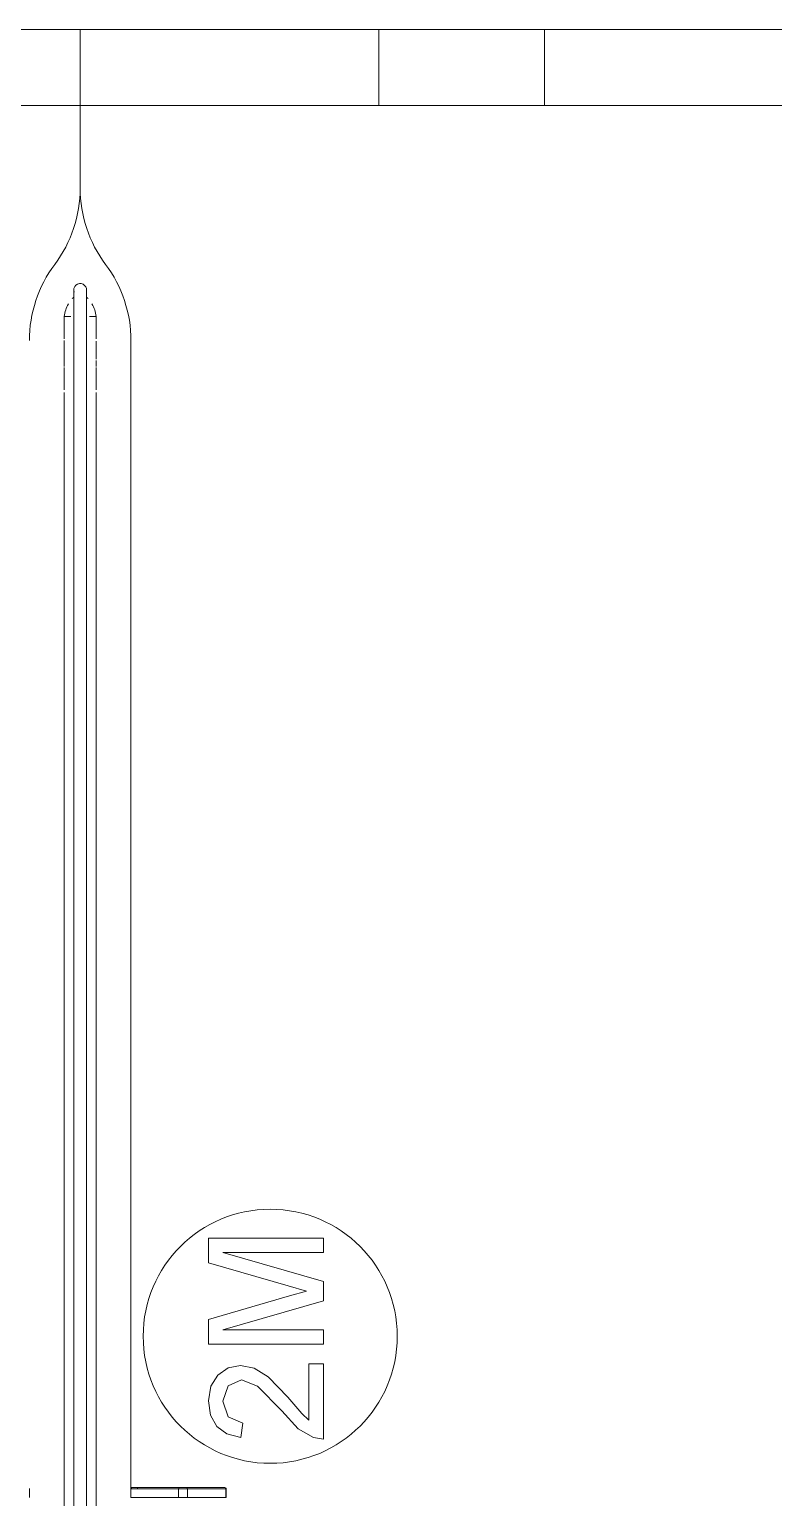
# Model space of a CAD drawing. Header units: millimetres. Extents: x 79795 to 317870, y -36033 to 97293.
# Drawn here: x 186261 to 186847, y 33054 to 34209 of the extents above; entities that cross this region are included whole.
import ezdxf

# ---------------------------------------------------------------- set-up
doc = ezdxf.new("R2010")
doc.units = ezdxf.units.MM
doc.header["$MEASUREMENT"] = 0
doc.layers.add('I-FURN', color=8, linetype='CONTINUOUS', lineweight=9)

msp = doc.modelspace()

# ---------------------------------------------------------------- linework, layer by layer
at = {"layer": 'I-FURN'}
for p, q in [((186300.9, 34209.3), (185500.9, 34209.3)), ((185500.9, 34209.3), (186300.9, 34209.3)), ((187060.9, 34209.3), (185540.9, 34209.3)), ((186065.9, 34209.3), (186535.9, 34209.3)), ((186300.9, 34084.3), (186300.9, 34209.3)), ((186300.9, 34209.3), (186300.9, 34084.3)), ((187100.9, 34209.3), (186300.9, 34209.3)), ((186300.9, 34209.3), (186300.9, 34084.3)), ((186300.9, 34084.3), (186300.9, 34209.3)), ((186300.9, 34209.3), (187100.9, 34209.3)), ((186535.9, 34209.3), (186666.3, 34209.3)), ((186535.9, 34149.3), (186535.9, 34209.3)), ((186535.9, 34149.3), (186535.9, 34209.3)), ((186666.3, 34209.3), (187100.9, 34209.3)), ((186666.3, 34149.3), (186666.3, 34209.3)), ((186666.3, 34149.3), (186666.3, 34209.3)), ((185540.9, 34149.3), (187060.9, 34149.3)), ((186535.9, 34149.3), (186065.9, 34149.3)), ((186666.3, 34149.3), (186535.9, 34149.3)), ((187100.9, 34149.3), (186666.3, 34149.3)), ((186295.9, 34004.3), (186295.9, 34004.3)), ((186295.9, 34004.3), (186295.9, 34004.1)), ((186295.9, 34004.1), (186295.9, 34003.7)), ((186295.9, 34003.7), (186295.9, 34003.3)), ((186295.9, 34003.3), (186295.9, 34002.7)), ((186295.9, 34002.7), (186295.9, 34002)), ((186295.9, 34002), (186295.9, 34001.2)), ((186305.9, 34004.2), (186305.9, 34004.3)), ((186305.9, 34004.3), (186305.9, 34004.3)), ((186305.9, 34004), (186305.9, 34004.2)), ((186305.9, 34003.6), (186305.9, 34004)), ((186305.9, 34003.1), (186305.9, 34003.6)), ((186305.9, 34002.5), (186305.9, 34003.1)), ((186305.9, 34001.8), (186305.9, 34002.5)), ((186305.9, 34000.9), (186305.9, 34001.8)), ((186295.9, 34001.2), (186295.9, 34000.2)), ((186295.9, 34000.2), (186295.9, 33999.1)), ((186295.9, 33999.1), (186295.9, 33997.9)), ((186295.9, 33997.9), (186295.9, 33996.6)), ((186295.9, 33996.6), (186295.9, 33995.2)), ((186295.9, 33995.2), (186295.9, 33993.6)), ((186295.9, 33993.6), (186295.9, 33992)), ((186295.9, 33992), (186295.9, 33990.2)), ((186295.9, 33990.2), (186295.9, 33988.3)), ((186305.9, 33999.9), (186305.9, 34000.9)), ((186305.9, 33998.8), (186305.9, 33999.9)), ((186305.9, 33997.6), (186305.9, 33998.8)), ((186305.9, 33996.2), (186305.9, 33997.6)), ((186305.9, 33994.8), (186305.9, 33996.2)), ((186305.9, 33993.2), (186305.9, 33994.8)), ((186305.9, 33991.5), (186305.9, 33993.2)), ((186305.9, 33989.7), (186305.9, 33991.5)), ((186293.6, 33983.4), (186288.4, 33983.4)), ((186288.4, 33965.8), (186288.4, 33983.4)), ((186288.4, 33977.8), (186288.4, 33978.8)), ((186295.9, 33988.3), (186295.9, 33986.3)), ((186295.9, 33986.3), (186295.9, 33984.2)), ((186295.9, 33984.2), (186295.9, 33982.1)), ((186295.9, 33982.1), (186295.9, 33979.8)), ((186295.9, 33979.8), (186295.9, 33977.4)), ((186305.9, 33987.8), (186305.9, 33989.7)), ((186305.9, 33985.8), (186305.9, 33987.8)), ((186305.9, 33983.7), (186305.9, 33985.8)), ((186305.9, 33981.5), (186305.9, 33983.7)), ((186305.9, 33979.2), (186305.9, 33981.5)), ((186305.9, 33976.8), (186305.9, 33979.2)), ((186313.4, 33983.4), (186308.2, 33983.4)), ((186313.4, 33983.4), (186313.4, 33965.8)), ((186313.4, 33978.8), (186313.4, 33977.8)), ((186295.9, 33977.4), (186295.9, 33975)), ((186295.9, 33975), (186295.9, 33972.4)), ((186295.9, 33972.4), (186295.9, 33969.8)), ((186295.9, 33969.8), (186295.9, 33967.1)), ((186295.9, 33967.1), (186295.9, 33964.4)), ((186305.9, 33974.3), (186305.9, 33976.8)), ((186305.9, 33971.7), (186305.9, 33974.3)), ((186305.9, 33969.1), (186305.9, 33971.7)), ((186305.9, 33966.4), (186305.9, 33969.1)), ((186288.4, 33948.7), (186288.4, 33964.5)), ((186295.9, 33964.4), (186295.9, 33961.6)), ((186295.9, 33961.6), (186295.9, 33958.7)), ((186295.9, 33958.7), (186295.9, 33955.7)), ((186295.9, 33955.7), (186295.9, 33952.7)), ((186305.9, 33963.6), (186305.9, 33966.4)), ((186305.9, 33960.8), (186305.9, 33963.6)), ((186305.9, 33957.9), (186305.9, 33960.8)), ((186305.9, 33954.9), (186305.9, 33957.9)), ((186313.4, 33964), (186313.4, 33949.7)), ((186340.9, 33964.3), (186340.9, 33060.6)), ((186340.9, 33060.6), (186340.9, 33964.3)), ((186288.4, 33943.9), (186288.4, 33948.8)), ((186295.9, 33952.7), (186295.9, 33949.7)), ((186295.9, 33949.7), (186295.9, 33946.6)), ((186295.9, 33946.6), (186295.9, 33943.5)), ((186305.9, 33951.9), (186305.9, 33954.9)), ((186305.9, 33948.9), (186305.9, 33951.9)), ((186305.9, 33945.8), (186305.9, 33948.9)), ((186305.9, 33942.6), (186305.9, 33945.8)), ((186313.4, 33948.8), (186313.4, 33943.9)), ((186288.4, 33925.5), (186288.4, 33943.2)), ((186295.9, 33943.5), (186295.9, 33940.3)), ((186295.9, 33940.3), (186295.9, 33937.2)), ((186295.9, 33937.2), (186295.9, 33934)), ((186295.9, 33934), (186295.9, 33930.8)), ((186305.9, 33939.5), (186305.9, 33942.6)), ((186305.9, 33936.3), (186305.9, 33939.5)), ((186305.9, 33933.1), (186305.9, 33936.3)), ((186305.9, 33929.9), (186305.9, 33933.1)), ((186313.4, 33943.2), (186313.4, 33925.5)), ((186288.4, 32885.2), (186288.4, 33923.4)), ((186295.9, 33930.8), (186295.9, 33927.5)), ((186295.9, 33927.5), (186295.9, 33924.3)), ((186295.9, 33924.3), (186295.9, 33923.4)), ((186295.9, 33923.4), (186295.9, 32885.2)), ((186305.9, 33926.7), (186305.9, 33929.9)), ((186305.9, 33923.4), (186305.9, 33926.7)), ((186305.9, 32885.2), (186305.9, 33923.4)), ((186313.4, 33923.4), (186313.4, 32885.2)), ((186492.3, 33257.8), (186401.9, 33257.8)), ((186401.9, 33257.8), (186401.9, 33238.4)), ((186492.3, 33246.5), (186492.3, 33257.8)), ((186492.3, 33223.8), (186413.2, 33246.5)), ((186413.2, 33246.5), (186492.3, 33246.5)), ((186401.9, 33238.4), (186464.6, 33220.2)), ((186464.6, 33220.2), (186479, 33216.2)), ((186479, 33216.2), (186465.7, 33212.4)), ((186492.3, 33208.5), (186492.3, 33223.8)), ((186465.7, 33212.4), (186401.9, 33193.9)), ((186413.2, 33185.8), (186492.3, 33208.5)), ((186401.9, 33193.9), (186401.9, 33174.5)), ((186492.3, 33185.8), (186413.2, 33185.8)), ((186492.3, 33174.5), (186492.3, 33185.8)), ((186401.9, 33174.5), (186492.3, 33174.5)), ((186481, 33158.9), (186481, 33114.6)), ((186492.3, 33158.9), (186481, 33158.9)), ((186492.3, 33099.6), (186492.3, 33158.9)), ((186409.2, 33150.1), (186403.7, 33141.3)), ((186417.3, 33155.7), (186409.2, 33150.1)), ((186427.1, 33157.5), (186417.3, 33155.7)), ((186437.9, 33155.5), (186427.1, 33157.5)), ((186448.9, 33148.8), (186437.9, 33155.5)), ((186464.4, 33132.7), (186448.9, 33148.8)), ((186403.7, 33141.3), (186401.9, 33129.9)), ((186413.2, 33129.6), (186417.5, 33141.6)), ((186417.5, 33141.6), (186427.8, 33146.2)), ((186427.8, 33146.2), (186440.6, 33141.4)), ((186440.6, 33141.4), (186459.5, 33121.8)), ((186401.9, 33129.9), (186403.6, 33118.5)), ((186417.4, 33117.1), (186413.2, 33129.6)), ((186475.3, 33119.7), (186464.4, 33132.7)), ((186403.6, 33118.5), (186408.4, 33109.7)), ((186428.8, 33112.3), (186417.4, 33117.1)), ((186427.4, 33101), (186428.8, 33112.3)), ((186459.5, 33121.8), (186472.6, 33107.7)), ((186481, 33114.6), (186475.3, 33119.7)), ((186408.4, 33109.7), (186416.4, 33103.8)), ((186416.4, 33103.8), (186427.4, 33101)), ((186472.6, 33107.7), (186484.5, 33100.8)), ((186484.5, 33100.8), (186492.3, 33099.6)), ((186260.9, 33053.6), (186260.9, 33060.6)), ((186340.9, 33060.6), (186340.9, 33053.6)), ((186340.9, 33060.6), (186378.4, 33060.6)), ((186340.9, 33060.6), (186340.9, 33053.6)), ((186341.9, 33061.6), (186341.9, 33061.6)), ((186378.9, 33061.6), (186341.9, 33061.6)), ((186341.9, 33061.6), (186345.9, 33061.6)), ((186345.9, 33060.6), (186345.9, 33061.6)), ((186345.9, 33061.6), (186384.5, 33061.6)), ((186378.4, 33060.6), (186385.3, 33060.6)), ((186378.4, 33060.6), (186378.4, 33053.6)), ((186384.5, 33061.6), (186378.9, 33061.6)), ((186414.7, 33061.6), (186384.5, 33061.6)), ((186414.7, 33061.6), (186384.5, 33061.6)), ((186385.3, 33060.6), (186415.6, 33060.6)), ((186385.3, 33060.6), (186385.3, 33053.6)), ((186415.4, 33061.4), (186415.4, 33061.4)), ((186415.6, 33060.6), (186415.7, 33060.6)), ((186415.6, 33060.6), (186415.6, 33053.6)), ((186415.7, 33053.6), (186415.7, 33060.6)), ((186415.7, 33053.6), (186415.7, 33060.6)), ((186415.7, 33053.6), (186415.7, 33060.6)), ((186340.9, 33053.6), (186378.4, 33053.6)), ((186378.4, 33053.6), (186385.3, 33053.6)), ((186385.3, 33053.6), (186415.6, 33053.6)), ((186415.6, 33053.6), (186415.7, 33053.6))]:
    msp.add_line(p, q, dxfattribs=at)
at = {"layer": 'I-FURN', "flags": 128}
for points in [[(186260.9, 33060.8), (186260.9, 33060.8), (186260.9, 33060.7), (186260.9, 33060.7), (186260.9, 33060.6), (186260.9, 33060.6)], [(186340.9, 33060.6), (186340.9, 33060.7), (186340.9, 33060.7), (186340.9, 33060.7), (186340.9, 33060.8), (186340.9, 33060.8), (186340.9, 33060.9), (186340.9, 33060.9), (186340.9, 33060.9), (186341, 33061), (186341, 33061), (186341, 33061.1), (186341, 33061.1), (186341, 33061.1), (186341, 33061.2), (186341.1, 33061.2), (186341.1, 33061.2), (186341.1, 33061.3), (186341.1, 33061.3), (186341.2, 33061.3), (186341.2, 33061.3), (186341.2, 33061.4), (186341.3, 33061.4), (186341.3, 33061.4), (186341.3, 33061.4), (186341.4, 33061.5), (186341.4, 33061.5), (186341.4, 33061.5), (186341.5, 33061.5), (186341.5, 33061.5), (186341.5, 33061.6), (186341.6, 33061.6), (186341.6, 33061.6), (186341.6, 33061.6), (186341.7, 33061.6), (186341.7, 33061.6), (186341.8, 33061.6), (186341.8, 33061.6), (186341.8, 33061.6), (186341.9, 33061.6), (186341.9, 33061.6)], [(186378.9, 33061.6), (186376.1, 33061.6), (186373.4, 33061.6), (186370.8, 33061.6), (186368.3, 33061.6), (186365.9, 33061.6), (186363.6, 33061.6), (186361.3, 33061.6), (186359.2, 33061.6), (186357.2, 33061.6), (186355.3, 33061.6), (186353.5, 33061.6), (186351.8, 33061.6), (186350.3, 33061.6), (186348.8, 33061.6), (186347.5, 33061.6), (186346.4, 33061.6), (186345.3, 33061.6), (186344.4, 33061.6), (186343.6, 33061.6), (186343, 33061.6), (186342.5, 33061.6), (186342.1, 33061.6), (186341.9, 33061.6)], [(186341.9, 33061.6), (186341.9, 33061.6), (186341.9, 33061.6), (186341.9, 33061.6), (186341.9, 33061.6), (186342, 33061.6), (186342, 33061.6), (186342.1, 33061.6), (186342.1, 33061.6), (186342.2, 33061.6), (186342.2, 33061.6), (186342.3, 33061.6), (186342.3, 33061.6), (186342.4, 33061.6), (186342.5, 33061.6), (186342.6, 33061.6), (186342.7, 33061.6), (186342.8, 33061.6), (186342.9, 33061.6), (186343, 33061.6), (186343.1, 33061.6), (186343.2, 33061.6), (186343.3, 33061.6), (186343.5, 33061.6), (186343.6, 33061.6), (186343.7, 33061.6), (186343.9, 33061.6), (186344, 33061.6), (186344.2, 33061.6), (186344.3, 33061.6), (186344.4, 33061.6), (186344.6, 33061.6), (186344.7, 33061.6), (186344.9, 33061.6), (186345.1, 33061.6), (186345.2, 33061.6), (186345.4, 33061.6), (186345.5, 33061.6), (186345.7, 33061.6), (186345.9, 33061.6), (186345.9, 33061.6)], [(186384.5, 33061.6), (186384.4, 33061.6), (186384.3, 33061.6), (186384.2, 33061.6), (186384.1, 33061.6), (186383.9, 33061.6), (186383.8, 33061.6), (186383.7, 33061.6), (186383.6, 33061.6), (186383.4, 33061.6), (186383.3, 33061.6), (186383.2, 33061.6), (186383, 33061.6), (186382.9, 33061.6), (186382.7, 33061.6), (186382.6, 33061.6), (186382.4, 33061.6), (186382.3, 33061.6), (186382.1, 33061.6), (186382, 33061.6), (186381.8, 33061.6), (186381.7, 33061.6), (186381.5, 33061.6), (186381.3, 33061.6), (186381.2, 33061.6), (186381, 33061.6), (186380.9, 33061.6), (186380.7, 33061.6), (186380.5, 33061.6), (186380.4, 33061.6), (186380.2, 33061.6), (186380.1, 33061.6), (186379.9, 33061.6), (186379.8, 33061.6), (186379.6, 33061.6), (186379.5, 33061.6), (186379.3, 33061.6), (186379.2, 33061.6), (186379.1, 33061.6), (186378.9, 33061.6)], [(186415.6, 33061.1), (186415.6, 33061.1), (186415.6, 33061.1), (186415.7, 33061), (186415.7, 33061), (186415.7, 33060.9), (186415.7, 33060.9), (186415.7, 33060.9), (186415.7, 33060.8), (186415.7, 33060.8), (186415.7, 33060.8), (186415.7, 33060.7), (186415.7, 33060.7), (186415.7, 33060.6), (186415.7, 33060.6)]]:
    msp.add_lwpolyline(points, dxfattribs=at)
at = {"layer": 'I-FURN'}
for centre, radius, start, end in [((186200.9, 34084.3), 100, 323.1301, 0), ((186200.9, 34084.3), 100, 323.1301, 0), ((186400.9, 34084.3), 100, 180, 216.8699), ((186400.9, 34084.3), 100, 180, 216.8699), ((186360.9, 33964.3), 100, 143.1301, 180), ((186360.9, 33964.3), 100, 143.1301, 180), ((186240.9, 33964.3), 100, 0, 36.8699), ((186240.9, 33964.3), 100, 0, 36.8699), ((186300.9, 34004.3), 5, 353.0848, 201.8252), ((186311.9, 33981.1), 23.6, 149.1436, 174.3336), ((186300.9, 33991.5), 8.51, 125.5405, 136.5486), ((186300.9, 33991.5), 8.51, 43.4514, 54.4595), ((186289.9, 33981.1), 23.6, 5.6664, 30.8564), ((186450.5, 33180.6), 100, 90, 270), ((186450.5, 33180.6), 100, 270, 90)]:
    msp.add_arc(centre, radius, start, end, dxfattribs=at)
for centre, ratio, start_param, end_param in [((186341.9, 33060.6), 0.998113, 0, 1.570796), ((186378.9, 33060.6), 0.56467, 0, 1.570796), ((186384.5, 33060.6), 0.819152, 4.712389, 6.283185), ((186414.7, 33060.6), 0.819152, 4.712389, 6.283185)]:
    msp.add_ellipse(centre, major_axis=(0, 1), ratio=ratio, start_param=start_param, end_param=end_param, dxfattribs=at)

doc.saveas('drawing.dxf')
